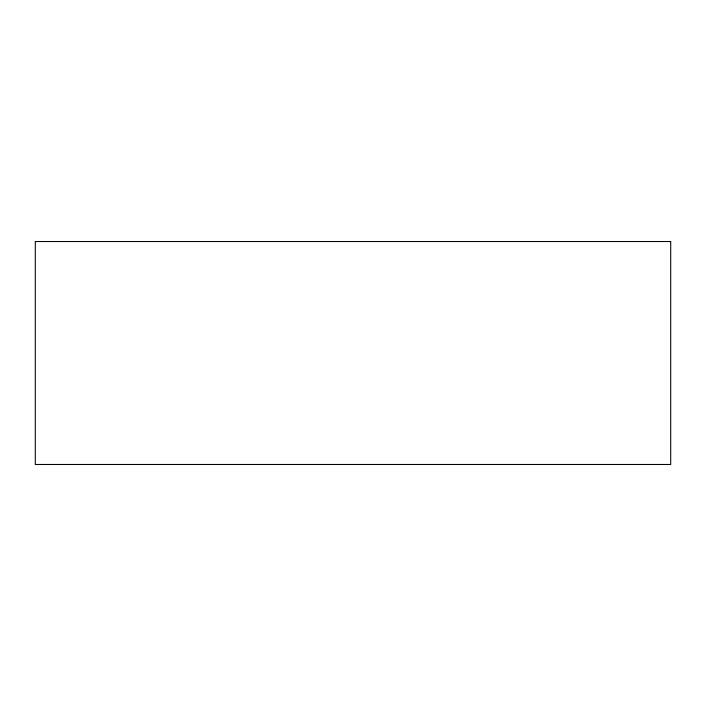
<?xml version="1.0" encoding="UTF-8"?>
<svg xmlns="http://www.w3.org/2000/svg" width="706" height="706" viewBox="0 0 706 706"><rect width="100%" height="100%" fill="white"/><g stroke="black" fill="none" stroke-linecap="round" stroke-linejoin="round"><path stroke-width="1.06" d="M670.7 241.523L35.3 241.523L35.3 464.477L670.7 464.477L670.7 241.523"/></g></svg>
